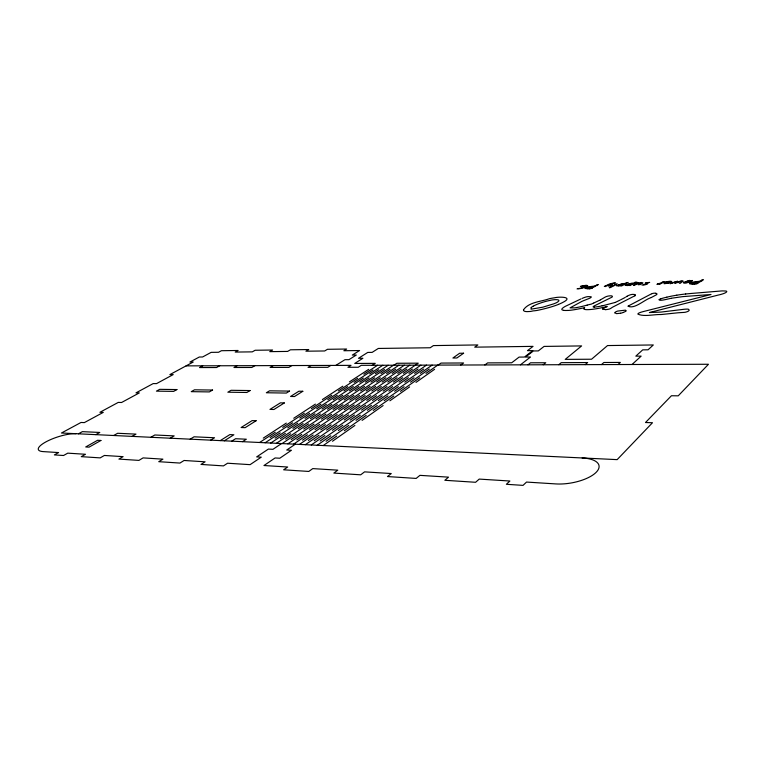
<?xml version="1.0" encoding="UTF-8"?>
<svg xmlns="http://www.w3.org/2000/svg" width="765" height="765" viewBox="0 0 765 765"><rect width="100%" height="100%" fill="white"/><g stroke="black" fill="none" stroke-linecap="round" stroke-linejoin="round"><path stroke-width="1.15" d="M602.744 309.05L605.469 309.643M523.47 309.863C528.768 301.984 541.132 301.716 549.442 298.694A17.891 4.829 -11 0 1 554.443 297.805C559.081 296.581 574.505 296.667 562.552 302.558A30.504 8.147 -11.2 0 1 558.469 304.374M531.283 307.616L531.025 309.194L542.768 307.195L553.573 303.896A16.935 4.542 -11.1 0 0 556.528 302.663A13.598 3.653 -11.1 0 0 557.637 302.032C562.696 298.551 551.842 299.689 550.073 300.416A19.565 5.317 -11 0 0 544.211 301.84A25.886 7.076 -11 0 0 538.914 303.6A24.098 6.579 -11 0 0 534.917 305.292L533.167 306.201M682.963 281.271L680.965 282.763M692.449 280.717L686.75 282.878A2.285 0.612 -9.2 0 1 685.775 283.002L684.809 283.155A2.266 0.602 -9.3 0 1 683.528 282.84M625.244 285.173L631.173 283.299A2.888 0.765 -10 0 1 633.449 283.174L635.505 282.055M616.609 285.575L622.528 283.7M670.178 281.95L665.321 282.314M671.737 281.75L671.211 282.132M638.23 283.012L637.742 283.461L638.469 283.26M628.008 306.201C634.73 309.481 644.407 299.584 651.063 297.652M632.043 364.494L641.166 356.117L635.801 356.155L642.724 349.854L648.051 349.796L653.329 344.958L607.534 345.56L591.555 359.225L565.239 359.378L581.61 345.914L544.068 346.411L538.302 350.915L533.387 350.963L525.526 357.054L530.47 357.026L520.449 364.838M618.024 364.542L620.377 362.428L603.862 362.495L601.472 364.589M697.795 283.442L696.399 283.872M585.215 364.637L587.644 362.562L561.252 362.677L558.756 364.723M683.738 282.333L689.801 280.373M636.031 283.777L636.604 283.28M662.672 282.027L660.08 283.27A4.944 1.31 -9.7 0 1 658.388 283.71L657.594 283.805M676.031 282.247L674.807 283.069M690.68 283.155L698.349 281.836M543.236 364.771L545.751 362.744L530.528 362.801L527.974 364.819M671.288 282.275L670.35 282.572M633.535 285.221L634.73 284.551M615.567 284.284L609.265 287.573M612.191 284.943L610.432 285.967M484.857 364.953L487.63 362.887L511.689 362.782L519.091 357.092L524.436 357.054L532.775 350.599L527.458 350.666L533.042 346.373L474.721 347.157L477.838 344.939L433.411 345.589L430.198 347.759L378.321 348.448L372.144 352.378L367.745 352.426L358.479 358.297L362.897 358.259L354.75 363.452L375.242 363.365L372.268 365.297M592.368 288.175L591.202 288.539M460.769 365.02L463.59 362.983L441.023 363.079L438.154 365.096M586.2 287.85L593.258 286.617M332.507 441.242L354.893 425.464M362.113 420.377L383.112 405.574M389.892 400.793L409.629 386.889M416.007 382.395L434.587 369.304M323.241 445.546L336.763 436.05M344.298 430.752L366.186 415.385M373.253 410.423L393.793 395.993M400.439 391.326L419.755 377.757M426 373.368L437.79 365.096M326.1 441.29L348.744 425.445M356.05 420.329L377.279 405.469M384.135 400.669L404.083 386.707M410.528 382.194L429.308 369.055M317.226 445.259L330.786 435.801M338.34 430.523L360.296 415.213M367.382 410.27L387.979 395.897M394.644 391.259L414.028 377.738M420.291 373.358L432.12 365.115M320.133 441.023L342.825 425.235M350.15 420.148L371.446 405.345M378.321 400.564L398.326 386.65M404.8 382.156L423.638 369.055M311.259 444.972L324.857 435.553M332.431 430.303L354.444 415.051M361.549 410.126L382.213 395.811M388.888 391.183L408.328 377.709M414.62 373.358L426.488 365.125M305.34 444.685L318.986 435.295M326.579 430.073L348.639 414.888M355.754 409.983L376.476 395.725M383.179 391.116L402.677 377.69M408.979 373.349L420.903 365.144M314.205 440.745L336.963 425.034M344.307 419.956L365.651 405.221M372.545 400.458L392.617 386.602M399.101 382.118L418.006 369.065M308.343 440.468L331.149 424.824M338.503 419.775L359.904 405.096M366.818 400.353L386.937 386.545M393.44 382.079L412.392 369.084M299.459 444.408L313.162 435.036M320.764 429.834L342.873 414.716M350.016 409.839L370.786 395.639M377.499 391.049L397.045 377.68M403.365 373.349L418.245 363.174L396.853 363.27L393.908 365.23M302.548 440.171L325.383 424.604M332.756 419.583L354.195 404.972M361.128 400.248L381.286 386.507M387.807 382.06L406.808 369.103M293.626 444.13L307.406 434.769M315.027 429.586L337.164 414.544M344.317 409.686L365.125 395.553M371.847 390.982L391.441 377.671M397.781 373.368L409.83 365.182M295.29 444.207L286.732 450.03L291.417 450.279L279.789 458.235L275.084 457.958L263.973 465.522L287.659 467.013L283.652 469.806L308.802 471.441L312.761 468.601L337.776 470.169L333.856 473.076L360.688 474.816L364.561 471.862L391.278 473.545L387.453 476.557L416.16 478.421L419.918 475.352L448.52 477.15L444.819 480.286L475.601 482.285L479.215 479.091L509.901 481.022L506.363 484.293L523.04 485.373L526.53 482.065L555.887 483.92A30.093 12.135 -10.1 0 0 596.04 472.435A30.093 12.135 -10.1 0 0 582.155 457.958M296.82 439.865L319.684 424.384M327.066 419.383L348.534 404.838M355.467 400.143L375.663 386.468M382.204 382.041L401.233 369.151M287.841 443.853L301.735 434.472M309.356 429.328L331.513 414.372M338.666 409.533L359.493 395.476M366.234 390.934L385.847 377.69M392.196 373.406L404.35 365.201M291.188 439.521L314.052 424.135M321.434 419.163L342.911 404.714M349.854 400.047L370.059 386.44M376.6 382.041L395.658 369.218M615.691 284.188L617.164 283.719M285.67 439.139L308.505 423.867M315.878 418.933L337.336 404.589M344.269 399.952L364.475 386.44M371.015 382.07L390.064 369.323M281.568 443.547L272.962 449.313L268.391 449.074L256.667 456.896L261.257 457.164L250.098 464.651L227.559 463.227L223.476 465.895L200.994 464.432L205.096 461.811L184.069 460.482L179.947 463.064L158.757 461.687L162.907 459.153L143.074 457.9L138.914 460.396L118.919 459.096L123.098 456.648L104.365 455.462L100.177 457.881L81.281 456.657L85.479 454.276L67.75 453.157L63.552 455.5L54.382 454.907L58.589 452.574L43.117 451.599A22.434 6.063 -17.9 0 1 45.89 441.893A22.434 6.063 -17.9 0 1 75.936 433.698M282.094 443.576L296.151 434.147M303.762 429.041L325.909 414.181M333.071 409.38L353.899 395.409M360.631 390.886L380.253 377.728M386.612 373.463L398.909 365.211M276.395 443.298L290.681 433.784M298.274 428.716L320.382 413.98M327.525 409.218L348.324 395.352M355.056 390.858L374.659 377.795M381.008 373.559L393.506 365.23M280.306 438.689L303.064 423.561M310.418 418.675L331.809 404.455M338.732 399.856L358.89 386.459M365.412 382.127L384.432 369.485M270.753 443.031L285.355 433.353M292.918 428.343L314.931 413.75M322.055 409.036L342.777 395.304M349.49 390.858L369.036 377.91M375.366 373.712L388.142 365.249M635.811 283.939L634.95 284.437M275.113 438.163L297.738 423.217M305.053 418.378L326.339 404.322M333.224 399.77L353.296 386.516M359.789 382.223L378.742 369.705M265.149 442.763L280.2 432.847M287.716 427.903L309.586 413.502M316.653 408.845L337.26 395.276M343.925 390.877L363.365 378.073M369.667 373.922L382.816 365.259M259.612 442.495L275.266 432.254M282.696 427.386L304.346 413.215M311.345 408.625L331.752 395.266M338.369 390.934L357.647 378.312M363.891 374.228L377.556 365.278M270.141 437.532L292.565 422.806M299.813 418.044L320.927 404.178M327.764 399.693L347.683 386.612M354.138 382.376L372.966 370.011M263.284 438.125L286.311 423.102M293.75 418.245L315.4 404.111M322.4 399.54L342.806 386.22M349.414 381.907L368.673 369.342M242.505 441.673L246.33 439.215L235.582 438.718L231.738 441.156M580.406 286.339L585.244 285.422M224.298 440.803L233.861 434.769L229.863 434.597L220.282 440.611M625.846 296.983L627.08 296.237M335.806 365.412L344.948 359.693L348.955 359.665L356.308 355.036L352.321 355.075L359.579 350.542L343.877 350.733L346.622 349.041L327.449 349.299L324.676 350.972L305.933 351.202L308.725 349.548L290.442 349.796L287.63 351.422L269.758 351.642L272.589 350.026L255.137 350.265L252.287 351.862L235.228 352.072L238.087 350.485L221.42 350.714L218.541 352.273L211.159 352.359L202.582 356.987L199.311 357.016L189.94 362.046L193.22 362.027L169.887 374.592L173.196 374.601L156.519 383.619L153.201 383.581L135.998 392.856L139.316 392.904L121.578 402.495L118.24 402.419L99.928 412.287L103.265 412.392L84.36 422.605L81.014 422.471L61.468 433L617.164 459.631L652.497 422.72L645.488 422.529L671.441 395.744L678.239 395.83L708.466 364.264L361.262 365.326L358.25 367.267L347.96 367.286L350.982 365.364L186.086 365.871M210.662 440.152L214.525 437.752L194.061 436.805L190.179 439.167M330.805 365.421L327.755 367.324L308.066 367.363L311.135 365.488M685.325 282.151L685.717 281.931A4.867 1.301 -9.2 0 1 688.73 280.937L690.594 280.803M631.689 284.838L633.171 284.006M622.997 285.23L624.489 284.408M170.26 438.211L174.162 435.887L154.807 434.989L150.896 437.284M291.953 365.546L288.854 367.391L270.112 367.43L273.239 365.603M641.06 283.442L640.305 283.825M661.046 283.614L662.614 282.734M689.896 282.974L689.408 283.758L692.631 284.111M701.926 280.076L699.908 281.204M132.039 436.385L135.969 434.118L117.638 433.277L113.698 435.505M254.965 365.66L251.828 367.468L233.975 367.496L237.131 365.708M664.087 281.903L663.265 282.361M610.547 285.249L609.045 286.034A2.658 0.698 -10.3 0 0 608.596 286.225L608.596 286.225M95.826 434.644L99.775 432.455L82.381 431.651L78.422 433.812M219.718 365.766L216.543 367.535L199.522 367.563L202.706 365.813M633.812 283.652L636.853 282.008M701.706 280.937L702.777 280.353M625.129 284.054L628.18 282.419M701.228 281.195L699.698 281.998M656.351 294.812L651.292 297.528M604.312 286.387L605.574 285.766M634.874 295.778L635.074 295.663A3.768 1.033 -9.9 0 0 635.466 295.414L635.285 294.563L632.856 294.372A2.84 0.775 -9.9 0 0 630.542 294.735A9.19 2.515 -9.9 0 0 627.137 296.237M651.015 294.076L628.275 306.01M626.774 282.495L624.699 283.614M595.753 285.565L596.968 284.934M663.016 281.778L664.211 281.625M595.6 285.641L594.835 286.034M600.343 299.909L604.35 297.566A9.696 2.639 -10.2 0 1 605.87 296.772A4.427 1.205 -10.2 0 1 607.84 296.132A4.294 1.167 -10.2 0 1 610.403 295.835A2.974 0.813 -10.2 0 1 611.656 295.892A5.183 1.406 -10.3 0 1 611.981 297.155L594.424 305.818A6.015 1.673 -10.3 0 0 593.124 306.87M634.921 295.749L613.272 306.813A14.774 4.16 -9.9 0 0 611.646 307.788A16.572 4.628 -10.3 0 1 610.068 308.764A2.228 0.622 -10.2 0 1 609.122 309.089A5.212 1.463 -10.2 0 1 605.469 309.643M605.211 286.626L606.167 286.158A6.952 1.836 -10.3 0 1 610.049 284.886M639.75 284.79L640.19 284.561M665.359 282.122L666.057 281.874A6.082 1.616 -9.5 0 1 669.987 281.31M616.533 284.475L609.648 287.85M632.607 283.633L630.561 284.685A2.381 0.631 -10 0 0 629.308 284.896L625.33 285.441M596.547 285.756L597.647 285.202M623.934 284.035L621.878 285.077A2.362 0.622 -10.1 0 0 620.635 285.288L616.686 285.833M638.249 284.848L639.798 284.083M665.579 283.213L668.706 282.677L665.665 283.385M641.376 283.949L642.294 283.471A3.184 0.842 -9.9 0 0 642.705 282.648M620.807 299.727L624.154 297.996A20.253 5.508 -10.2 0 0 625.034 297.489M592.053 287.889L593.822 287.066M620.042 300.109L616.179 302.003A13.282 3.653 -10.2 0 1 615.175 302.452M595.438 286.311L594.529 286.751M624.785 283.566L624.833 283.547A2.869 0.755 -10.1 0 0 622.528 283.71M636.901 283.088L638.01 282.859M600.018 300.071L599.559 300.291M660.396 284.045L659.497 284.207M699.095 282.285L697.584 283.222M697.317 282.495L696.791 282.744M604.819 307.597L607.2 306.507L602.208 307.635A30.629 8.358 -10.4 0 1 592.359 309.318A18.217 5.02 -10.4 0 1 587.721 309.653A6.665 1.855 -10.4 0 1 583.8 308.697M599.129 300.492L593.927 302.93M696.265 282.993L695.748 283.232M593.678 303.045L591.479 304.049A4.485 1.234 -10.5 0 1 591.269 304.135L591.24 304.145A10.347 2.869 -10.4 0 0 587.195 305.13M605.622 285.747L606.655 285.278M607.525 284.876L608.328 284.523A9.056 2.391 -10.2 0 1 612.698 283.232L613.387 283.088A4.8 1.262 -10.2 0 1 615.5 282.763M702.04 280.019L703.504 279.627M591.278 287.669L590.523 287.994M590.36 288.749L589.327 289.007M580.941 298.943L565.325 306.344A24.748 6.856 -10.5 0 0 563.145 307.731A13.694 3.787 -10.7 0 0 561.988 308.869A7.411 2.046 -10.8 0 0 562.046 309.787A7.593 2.094 -10.8 0 0 563.776 310.341M582.108 298.436L582.662 298.197A9.945 2.697 -10.5 0 1 586.43 296.868A3.022 0.813 -10.5 0 1 588.438 296.619L591.087 296.772A2.869 0.775 -10.5 0 1 591.144 297.269L590.523 297.776A4.609 1.243 -10.6 0 1 589.834 298.159A11.265 3.031 -10.6 0 1 588.62 298.675L583.169 300.836A18.676 5.135 -10.4 0 0 581.792 301.439L570.049 307.865L574.697 307.884A28.353 7.669 -10.7 0 0 587.109 305.101M695.949 283.949L694.477 284.351M597.082 284.876L598.488 284.513M680.515 283.107L679.31 283.318M615.165 302.452L604.752 305.216A41.32 11.131 -10.5 0 1 602.141 305.837M670.226 282.61L669.901 282.734A6.483 1.721 -9.5 0 1 669.585 282.849L669.165 282.983A8.281 2.199 -9.6 0 1 668.687 283.136L664.049 283.729M670.446 283.423L677.608 281.147M645.928 284.131L643.308 284.637M637.962 283.758L637.618 283.882A5.709 1.511 -9.9 0 0 636.968 284.15L633.755 285.508M689.485 281.721L689.801 281.606A3.586 0.956 -9.2 0 0 690.365 281.357M638.106 283.71L641.06 283.021M583.982 287.2L580.492 288.166A4.762 1.243 -10.7 0 1 578.101 288.596M622.012 285.842L620.979 285.938M630.714 285.45L629.624 285.536M679.817 281.711L677.14 282.648A2.792 0.746 -9.3 0 0 676.709 282.84L674.998 283.203M679.951 281.673L681.223 281.319M678.22 281.816L677.742 281.969M678.297 281.797L680.573 281.099A2.677 0.717 -9.3 0 1 680.85 281.032L681.213 280.937M659.64 283.739L659.028 283.901A3.203 0.851 -9.6 0 1 656.867 284.312M645.306 282.945L649.686 282.371M649.37 312.55L660.979 312.082L683.575 309.337A11.303 3.28 -9 0 1 686.635 309.117A4.064 1.167 -9 0 1 688.395 309.213C691.426 310.753 685.545 312.493 683.767 312.426A12.565 3.672 -9 0 0 683.288 312.445L678.488 312.751A7.612 2.219 -9.1 0 0 677.876 312.799L662.519 314.396A35.238 9.935 -9.3 0 1 660.989 314.53C653.616 314.31 644.216 316.978 637.905 314.138A4.112 1.186 -9.6 0 1 638.153 313.574A5.967 1.712 -9.6 0 1 639.492 312.78A7.908 2.276 -9.6 0 1 641.309 312.13A14.057 4.064 -9.5 0 1 643.336 311.565L711.029 294.496L682.619 296.638L671.412 298.245M649.686 312.474L718.211 295.07A10.012 2.811 -8.6 0 1 719.062 294.879A14.497 3.997 -8.7 0 0 722.609 293.903A9.811 2.716 -8.7 0 0 725.622 292.66A5.078 1.406 -8.6 0 0 726.119 292.345L726.702 291.752A3.873 1.071 -8.6 0 0 725.918 291.016L722.342 290.901A12.403 3.452 -8.6 0 0 721.185 290.977L692.947 293.32A64.614 18.752 -9.1 0 0 690.805 293.492L685.689 293.99M666.784 297.174L671.297 296.17A6.56 1.826 -9.3 0 1 671.66 296.093L676.757 295.185M644.962 284.733L644.541 284.829A3.012 0.803 -9.8 0 1 642.896 285.058L641.94 285.039M580.119 288.625L577.03 288.921M630.312 283.834L629.452 283.997A3.815 1.014 -10 0 0 626.602 284.876M630.37 283.815L631.125 283.7A2.62 0.689 -10 0 1 631.804 283.624M620.578 313.239L616.59 313.621A5.546 1.578 -10 0 1 615.997 313.392A9.763 2.773 -9.9 0 1 615.653 313.115L614.668 312.942A4.81 1.367 -10 0 1 615.701 311.938L616.227 311.623A4.054 1.147 -10 0 1 617.843 311.039L625.368 310.16A8.587 2.438 -10 0 1 625.952 310.609A3.261 0.928 -9.9 0 1 626.095 310.8M699.698 281.271L695.289 281.759A10.7 2.888 -9.1 0 0 691.053 282.534M695.117 283.471L693.53 283.586M594.644 286.072L590.656 286.531A9.945 2.63 -10.6 0 0 586.698 287.257M589.997 288.166L588.62 288.271M669.681 282.237L667.004 282.524A3.414 0.908 -9.5 0 0 664.202 283.193M689.428 280.822L692.411 280.497M585.388 285.402L586.401 285.345A1.951 0.507 -10.6 0 1 587.013 285.364M686.76 282.438L686.521 282.457A1.951 0.526 -9.2 0 0 685.574 282.562M626.851 285.584L628.065 285.469A4.513 1.195 -10 0 0 629.652 285.221M618.149 285.986L619.392 285.861A4.485 1.186 -10.2 0 0 620.97 285.613M580.645 286.531L582.041 286.282A7.181 1.884 -10.7 0 1 585.541 285.814L585.99 285.842M588.448 288.281L587.788 288.309A3.347 0.88 -10.6 0 1 586.047 288.156M693.367 283.595L692.612 283.624A3.605 0.966 -9.1 0 1 690.432 283.413M681.931 280.812L682.944 280.975M670.083 281.31L671.613 281.424M693.951 284.083L692.861 284.102M588.935 288.74L587.864 288.768M593.391 306.899L594.415 307.023M587.663 288.768L584.9 288.415L585.56 287.678A2.448 0.641 -10.6 0 1 586.717 287.286M646.846 283.499L646.004 283.394M645.316 283.872L645.813 283.93M670.13 283.777L675.648 281.912A9.419 2.515 -9.3 0 1 676.241 281.721M671.154 298.283A10.681 2.993 -9.3 0 0 669.461 298.675L666.698 299.306A20.999 5.766 -9.5 0 1 663.657 299.928A5.747 1.597 -9.4 0 1 660.97 300.262A3.29 0.918 -9.4 0 1 659.44 300.081A2.458 0.689 -9.4 0 1 659.306 299.498M659.258 299.488A3.93 1.09 -9.4 0 1 660.74 298.847M660.673 298.819A23.285 6.56 -9.3 0 1 666.803 297.193M676.757 295.194A58.207 16.801 -9.1 0 1 685.698 293.98M651.503 293.875A2.859 0.784 -9.6 0 1 654.218 293.186A4.227 1.157 -9.6 0 1 655.835 293.301M655.777 293.32A4.944 1.358 -9.6 0 1 656.676 294.563M623.389 312.397A14.592 4.131 -10.1 0 0 625.053 311.642L625.445 311.412A4.504 1.281 -10 0 0 625.866 311.116M623.437 312.407A6.072 1.721 -10 0 1 620.578 313.229M602.677 309.06A7.507 2.104 -10.2 0 1 604.914 307.616M583.915 308.678A7.918 2.199 -10.4 0 1 584.661 307.683L577.891 309.079A30.743 8.339 -10.7 0 1 571.331 310.16A13.493 3.71 -10.7 0 1 567.573 310.466M567.611 310.437A13.206 3.634 -10.7 0 1 563.7 310.38M602.084 305.799A13.311 3.662 -10.4 0 1 594.328 307.119M558.546 304.394A36.462 9.706 -11.2 0 1 545.885 308.391A41.922 11.112 -11.3 0 1 537.575 310.332A10.873 2.955 -11.2 0 1 533.023 310.896A5.25 1.434 -11.3 0 1 530.193 311.479L527.162 311.623A8.339 2.266 -11.3 0 1 524.503 311.231A12.728 3.462 -11.2 0 1 523.509 309.854M531.111 307.635A8.386 2.276 -11.2 0 1 533.234 306.21M689.858 282.964A2.63 0.708 -9.2 0 1 691.082 282.562M689.38 281.721A4.877 1.301 -9.3 0 1 686.769 282.457M676.308 281.95A3.022 0.803 -9.4 0 1 675.992 282.228M645.842 283.146A4.466 1.186 -9.8 0 1 648.644 282.859M646.817 283.509A2.199 0.583 -9.8 0 1 647.056 283.528M647.391 284.064A2.716 0.717 -9.8 0 1 645.067 284.656M638.756 283.203A4.255 1.128 -9.9 0 1 641.711 282.495M623.14 284.025A2.601 0.689 -10.1 0 0 622.461 284.102L620.864 284.379A3.796 1.004 -10.1 0 0 617.967 285.269M614.563 283.289A4.494 1.186 -10.3 0 0 614.056 283.356A5.575 1.463 -10.3 0 0 613.415 283.461L613.32 283.471A4.494 1.176 -10.3 0 0 612.44 283.662L611.541 283.882A7.478 1.97 -10.2 0 0 608.213 285.106L610.288 284.551A2.295 0.602 -10.3 0 1 611.417 284.341M611.474 284.322A2.056 0.545 -10.3 0 1 612.43 284.628M587.616 285.498A4.351 1.138 -10.7 0 1 585.894 286.923A14.248 3.701 -10.7 0 1 584.489 287.43L583.312 287.812A9.104 2.372 -10.7 0 1 580.539 288.548M586.162 286.186A4.504 1.176 -10.7 0 1 583.905 287.171M463.6 353.22L456.896 357.972L452.918 358.01L459.631 353.258L463.6 353.22M256.112 420.74L245.106 427.673L241.118 427.52L252.134 420.607L256.122 420.731M284.322 402.945L273.927 409.495L269.978 409.399L280.382 402.859L284.322 402.945M302.816 391.278L294.496 396.528L290.576 396.461L298.905 391.221L302.816 391.278M289.533 391.097L286.368 393.067L266.354 392.761L269.538 390.829L289.533 391.097M250.059 390.561L246.856 392.474L227.855 392.196L231.078 390.303L250.059 390.561M212.565 390.054L209.323 391.919L191.26 391.651L194.511 389.806L212.565 390.054M100.913 440.468L89.046 447.152L85.718 446.961L97.585 440.286L100.913 440.468M176.906 389.567L173.636 391.384L156.433 391.135L159.713 389.337L176.906 389.567"/></g></svg>
